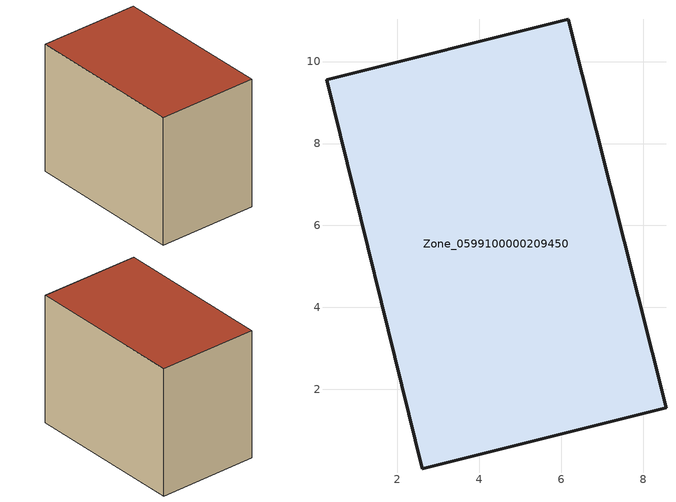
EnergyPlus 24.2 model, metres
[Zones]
Zone_0599100000209450
 floor ground (C_G): 2.61,0.06 0.27,9.56 6.18,11.04 8.56,1.55 z0
 wall outside (C_F): 0.27,9.56 2.61,0.06 8.56,1.55 6.18,11.04 0.27,9.56 z0:7.87
 roof outside (C_R): 8.56,1.55 6.18,11.04 0.27,9.56 2.61,0.06 z7.87
[BUILDING]
Pand.0599100000209450: North Axis=0; Terrain=City; Loads Convergence Tolerance Value=0.04; Temperature Convergence Tolerance Value=0.4; Solar Distribution=FullExterior; Maximum Number of Warmup Days=25; Minimum Number of Warmup Days=1
[Site:Location]
Rotterdam.The.Hague.AP_ZH_NLD Design_Conditions: Latitude=51.96; Longitude=4.45; Time Zone=1; Elevation=-4.5
[SITE:GROUNDTEMPERATURE:BUILDINGSURFACE]
18, 18, 18, 18, 18, 18, 18, 18, 18, 18, 18, 18
[MATERIAL] Thermal Absorptance=0.9; Solar Absorptance=0.7; Visible Absorptance=0.7
Name | Roughness | Thickness | Conductivity | Density | Specific Heat
G.TC.1965-1974 | MediumSmooth | 0.15 | 0.882353 | 540 | 1210
F.TC.1965-1974 | Rough | 0.3 | 0.697674 | 1920 | 840
R.TC.1965-1974 | MediumRough | 0.2 | 0.232558 | 1500 | 1000
[CONSTRUCTION]
C_G: G.TC.1965-1974
C_F: F.TC.1965-1974
C_R: R.TC.1965-1974
[ZONE]
Zone_0599100000209450: Type=1; Multiplier=1; Ceiling Height=Autocalculate; Volume=Autocalculate; Floor Area=autocalculate; Part of Total Floor Area=Yes
[ZONEINFILTRATION:DESIGNFLOWRATE]
Infil_Zone_0599100000209450: Zone or ZoneList or Space or SpaceList=Zone_0599100000209450; Schedule=AlwaysOn; Design Flow Rate Calculation Method=Flow/Area; Flow Rate per Floor Area=0.003; Constant Term Coefficient=1; Temperature Term Coefficient=0; Velocity Term Coefficient=0; Velocity Squared Term Coefficient=0
[HVACTEMPLATE:ZONE:IDEALLOADSAIRSYSTEM]
Zone_0599100000209450: Maximum Heating Supply Air Temperature=50; Minimum Cooling Supply Air Temperature=13; Maximum Heating Supply Air Humidity Ratio=0.0156; Minimum Cooling Supply Air Humidity Ratio=0.0077; Heating Limit=NoLimit; Cooling Limit=NoLimit; Dehumidification Control Type=ConstantSensibleHeatRatio; Cooling Sensible Heat Ratio=0.7; Dehumidification Setpoint=60; Humidification Control Type=None; Humidification Setpoint=30; Outdoor Air Method=None; Outdoor Air Flow Rate per Person=0.00944; Outdoor Air Flow Rate per Zone Floor Area=0; Outdoor Air Flow Rate per Zone=0; Demand Controlled Ventilation Type=None; Outdoor Air Economizer Type=NoEconomizer; Heat Recovery Type=None; Sensible Heat Recovery Effectiveness=0.7; Latent Heat Recovery Effectiveness=0.65
[ZONECONTROL:THERMOSTAT]
ThermostatControl_Zone_0599100000209450: Zone or ZoneList=Zone_0599100000209450; Control Type Schedule=DualSetpointControlType; Control 1=Thermostat_Zone_0599100000209450; Temperature Difference Between Cutout And Setpoint=0
[THERMOSTATSETPOINT:DUALSETPOINT]
Thermostat_Zone_0599100000209450: Heating Setpoint Temperature Schedule=HeatingSetpoint_Zone_0599100000209450; Cooling Setpoint Temperature Schedule=CoolingSetpoint_Zone_0599100000209450
[SCHEDULE:COMPACT]
HeatingSetpoint_Zone_0599100000209450: Through: 12/31, For: AllDays, Until: 24:00, 21
CoolingSetpoint_Zone_0599100000209450: Through: 12/31, For: AllDays, Until: 24:00, 24
DualSetpointControlType: Through: 12/31, For: AllDays, Until: 24:00, 4
AlwaysOn: Through: 12/31, For: AllDays, Until: 24:00, 1
